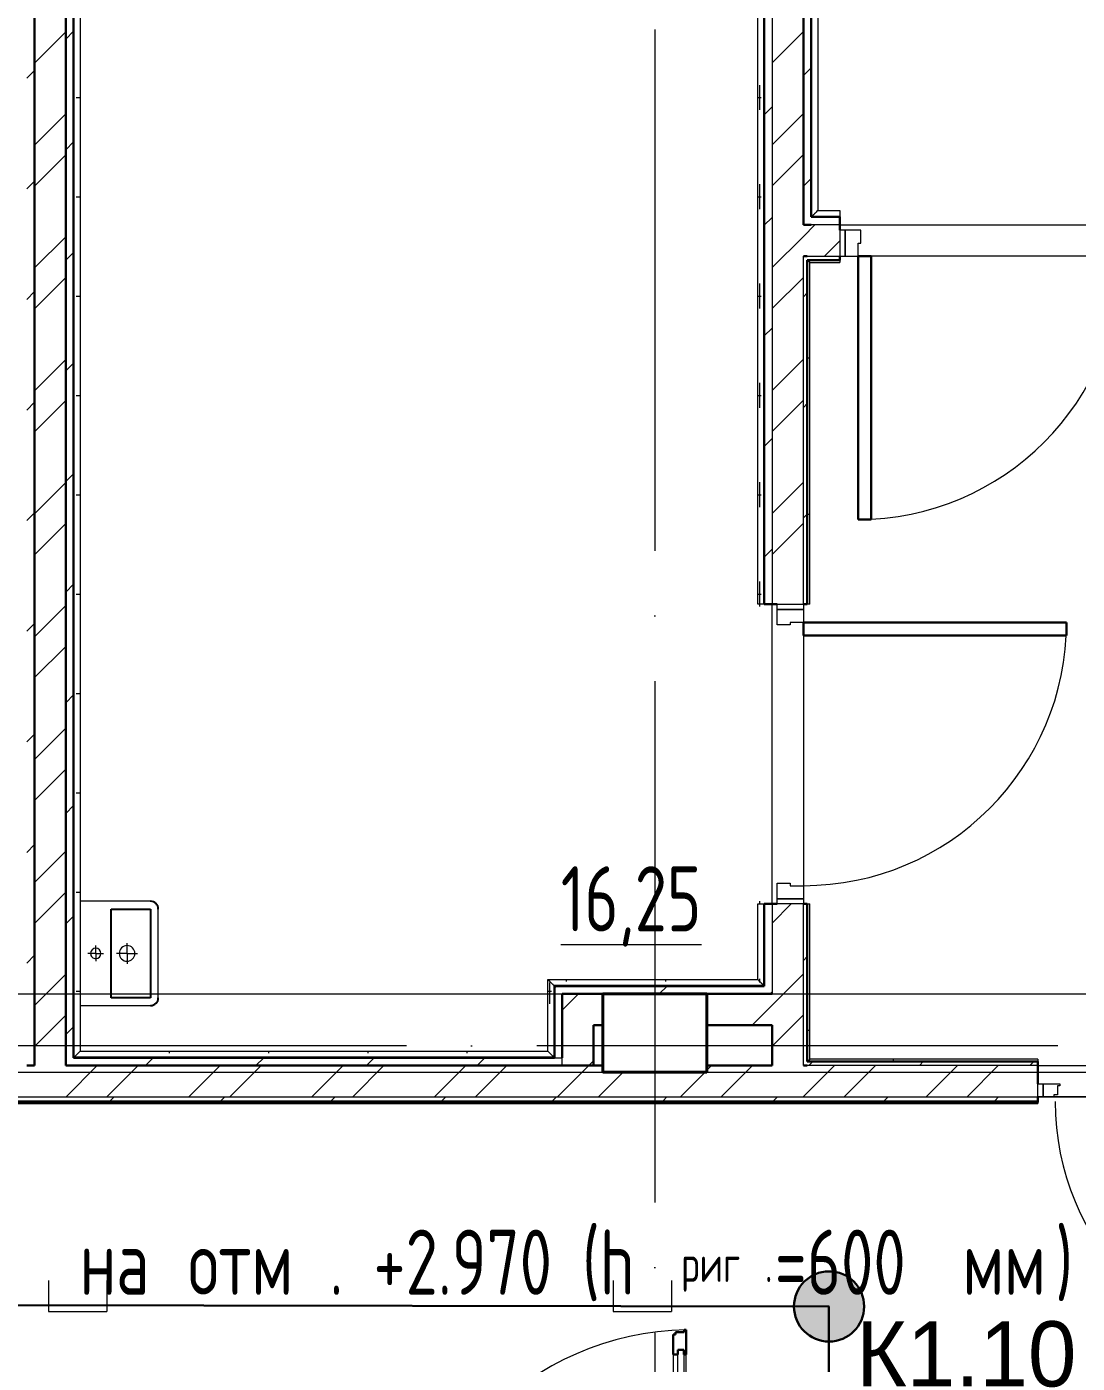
# Model space of a CAD drawing. Header units: millimetres. Extents: x -421858 to 614926, y -468665 to 141641.
# Drawn here: x -12048 to -8017, y -12759 to -7632 of the extents above; entities that cross this region are included whole.
import ezdxf

# ---------------------------------------------------------------- set-up
doc = ezdxf.new("R2010")
doc.units = ezdxf.units.MM
doc.linetypes.add('ADSK_Линия сетки', pattern=[25, 20, -2.5, 0, -2.5])
doc.linetypes.add('ADSK_Сверху', pattern=[450, 300, -150])
for name, color, linetype, lineweight in [('RC-Линии_связи-Адресные', 5, 'Continuous', 30), ('Аннотация', 7, 'Continuous', 18), ('Двери', 252, 'Continuous', 9), ('Линии', 252, 'Continuous', 9), ('лс', 5, 'Continuous', 30), ('Марки помещений', 252, 'Continuous', 20), ('Несущие колонны', 252, 'Continuous', 18), ('Ограждение', 252, 'Continuous', 9), ('Оси', 252, 'Continuous', 9), ('Стены наружные', 7, 'Continuous', 18), ('Стены штриховка', 252, 'Continuous', 9), ('СУ Часофикация', 205, 'Continuous', 30)]:
    doc.layers.add(name, color=color, linetype=linetype, lineweight=lineweight)
doc.layers.add('RC-Таблицы', color=7, linetype='Continuous')
doc.layers.add('Узлы', color=7, linetype='Continuous')
doc.layers.add('Двери открывание', color=7, linetype='Continuous', lineweight=9, true_color=0xc0c0c0)
doc.styles.add('GOST Common_3', font='', dxfattribs={"height": 3.5})
doc.styles.add('GOST Common_5', font='', dxfattribs={"width": 0.9, "height": 2.5})
doc.styles.add('Mipgost_5', font='', dxfattribs={"height": 250})
doc.styles.get('GOST Common_3').set_extended_font_data('GOST 2.304 type A')
doc.styles.get('GOST Common_5').set_extended_font_data('GOST 2.304 type A')
doc.styles.get('Mipgost_5').set_extended_font_data('Mipgost')
pattern_1 = [(0, (-32121.8, 98), (0, 600), []), (90, (-32121.8, 98), (-600, 4e-14), [])]
pattern_2 = [(0, (-32121.82, 98), (190.5, 190.5), [95.25, -285.75]), (90, (-32074.2, 50.37), (-190.5, 190.5), [95.25, -285.75])]
pattern_3 = [(0, (-32121.8, -82), (0, 600), []), (90, (-32121.8, -82), (-600, 4e-14), [])]

# ---------------------------------------------------------------- blocks, each defined once
blk = doc.blocks.new('FP_63-План 1 этажа смеж')
at = {"layer": 'Ограждение'}
for p, q in [((22886.5, -11096.6), (22886.5, -11094.7)), ((22886.5, -11395.7), (22886.5, -11382.4))]:
    blk.add_line(p, q, dxfattribs=at)
blk = doc.blocks.new('FP_64-План 1 этажа смеж')
at = {"layer": 'Ограждение'}
for p, q in [((22145.6, -11392.2), (22145.6, -11384.7)), ((22526.6, -11392.2), (22526.6, -11384.7))]:
    blk.add_line(p, q, dxfattribs=at)
blk = doc.blocks.new('FP_65-План 1 этажа смеж')
at = {"layer": 'Ограждение'}
for p, q in [((22074.1, -11430), (22081.8, -11430)), ((22081.5, -11477.6), (22081.5, -11395.8)), ((22081.8, -11430), (22087.5, -11430))]:
    blk.add_line(p, q, dxfattribs=at)
blk = doc.blocks.new('FP_66-План 1 этажа смеж')
at = {"layer": 'Ограждение'}
for p, q in [((20621.6, -11667.2), (20621.6, -11659.7)), ((21002.6, -11667.2), (21002.6, -11659.7)), ((21383.6, -11667.2), (21383.6, -11659.7)), ((21764.6, -11667.2), (21764.6, -11659.7))]:
    blk.add_line(p, q, dxfattribs=at)
blk = doc.blocks.new('FP_67-План 1 этажа смеж')
at = {"layer": 'Ограждение'}
for p, q in [((20263.5, -8001), (20265.6, -8001)), ((20265.6, -8001), (20271.3, -8001)), ((20271.3, -8001), (20279, -8001)), ((20263.5, -8382), (20265.6, -8382)), ((20265.6, -8382), (20271.3, -8382)), ((20271.3, -8382), (20279, -8382)), ((20263.5, -8763), (20265.6, -8763)), ((20265.6, -8763), (20271.3, -8763)), ((20271.3, -8763), (20279, -8763)), ((20263.5, -9144), (20265.6, -9144)), ((20265.6, -9144), (20271.3, -9144)), ((20271.3, -9144), (20279, -9144)), ((20263.5, -9525), (20265.6, -9525)), ((20265.6, -9525), (20271.3, -9525)), ((20271.3, -9525), (20279, -9525)), ((20263.5, -9906), (20265.6, -9906)), ((20265.6, -9906), (20271.3, -9906)), ((20271.3, -9906), (20279, -9906)), ((20263.5, -10287), (20265.6, -10287)), ((20265.6, -10287), (20271.3, -10287)), ((20271.3, -10287), (20279, -10287)), ((20263.5, -10668), (20265.6, -10668)), ((20265.6, -10668), (20271.3, -10668)), ((20271.3, -10668), (20279, -10668)), ((20263.5, -11049), (20265.6, -11049)), ((20265.6, -11049), (20271.3, -11049)), ((20271.3, -11049), (20279, -11049)), ((20263.5, -11430), (20265.6, -11430)), ((20265.6, -11430), (20271.3, -11430)), ((20271.3, -11430), (20279, -11430))]:
    blk.add_line(p, q, dxfattribs=at)
blk = doc.blocks.new('FP_69-План 1 этажа смеж')
at = {"layer": 'Ограждение'}
for p, q in [((22886.5, -11096.6), (22886.5, -11084.7)), ((22886.5, -11395.7), (22886.5, -11382.4))]:
    blk.add_line(p, q, dxfattribs=at)
blk = doc.blocks.new('FP_70-План 1 этажа смеж')
at = {"layer": 'Ограждение'}
for p, q in [((22145.6, -11392.2), (22145.6, -11384.7)), ((22526.6, -11392.2), (22526.6, -11384.7))]:
    blk.add_line(p, q, dxfattribs=at)
blk = doc.blocks.new('FP_71-План 1 этажа смеж')
at = {"layer": 'Ограждение'}
for p, q in [((22074.1, -11430), (22081.8, -11430)), ((22081.5, -11477.6), (22081.5, -11395.8)), ((22081.8, -11430), (22087.5, -11430))]:
    blk.add_line(p, q, dxfattribs=at)
blk = doc.blocks.new('FP_72-План 1 этажа смеж')
at = {"layer": 'Ограждение'}
for p, q in [((20621.6, -11667.2), (20621.6, -11659.7)), ((21002.6, -11667.2), (21002.6, -11659.7)), ((21383.6, -11667.2), (21383.6, -11659.7)), ((21764.6, -11667.2), (21764.6, -11659.7))]:
    blk.add_line(p, q, dxfattribs=at)
blk = doc.blocks.new('FP_73-План 1 этажа смеж')
at = {"layer": 'Ограждение'}
for p, q in [((20263.5, -8001), (20265.6, -8001)), ((20265.6, -8001), (20271.3, -8001)), ((20271.3, -8001), (20279, -8001)), ((20263.5, -8382), (20265.6, -8382)), ((20265.6, -8382), (20271.3, -8382)), ((20271.3, -8382), (20279, -8382)), ((20263.5, -8763), (20265.6, -8763)), ((20265.6, -8763), (20271.3, -8763)), ((20271.3, -8763), (20279, -8763)), ((20263.5, -9144), (20265.6, -9144)), ((20265.6, -9144), (20271.3, -9144)), ((20271.3, -9144), (20279, -9144)), ((20263.5, -9525), (20265.6, -9525)), ((20265.6, -9525), (20271.3, -9525)), ((20271.3, -9525), (20279, -9525)), ((20263.5, -9906), (20265.6, -9906)), ((20265.6, -9906), (20271.3, -9906)), ((20271.3, -9906), (20279, -9906)), ((20263.5, -10287), (20265.6, -10287)), ((20265.6, -10287), (20271.3, -10287)), ((20271.3, -10287), (20279, -10287)), ((20263.5, -10668), (20265.6, -10668)), ((20265.6, -10668), (20271.3, -10668)), ((20271.3, -10668), (20279, -10668)), ((20263.5, -11049), (20265.6, -11049)), ((20265.6, -11049), (20271.3, -11049)), ((20271.3, -11049), (20279, -11049)), ((20263.5, -11430), (20265.6, -11430)), ((20265.6, -11430), (20271.3, -11430)), ((20271.3, -11430), (20279, -11430))]:
    blk.add_line(p, q, dxfattribs=at)
blk = doc.blocks.new('FP_75-План 1 этажа смеж')
at = {"layer": 'Ограждение'}
for p, q in [((22886.5, -5762.6), (22886.5, -5667.4)), ((22879, -5715), (22886.8, -5715)), ((22886.8, -5715), (22892.4, -5715)), ((22886.5, -6143.6), (22886.5, -6048.4)), ((22879, -6096), (22886.8, -6096)), ((22886.8, -6096), (22892.4, -6096)), ((22886.5, -6524.6), (22886.5, -6429.4)), ((22879, -6477), (22886.8, -6477)), ((22886.8, -6477), (22892.4, -6477)), ((22886.5, -6905.6), (22886.5, -6810.4)), ((22879, -6858), (22886.8, -6858)), ((22886.8, -6858), (22892.4, -6858)), ((22886.5, -7286.6), (22886.5, -7191.4)), ((22879, -7239), (22886.8, -7239)), ((22886.8, -7239), (22892.4, -7239)), ((22886.5, -7667.6), (22886.5, -7572.4)), ((22879, -7620), (22886.8, -7620)), ((22886.8, -7620), (22892.4, -7620)), ((22886.5, -8048.6), (22886.5, -7953.4)), ((22879, -8001), (22886.8, -8001)), ((22886.8, -8001), (22892.4, -8001)), ((22886.5, -8429.6), (22886.5, -8334.4)), ((22879, -8382), (22886.8, -8382)), ((22886.8, -8382), (22892.4, -8382)), ((22886.5, -8810.6), (22886.5, -8715.4)), ((22879, -8763), (22886.8, -8763)), ((22886.8, -8763), (22892.4, -8763)), ((22886.5, -9191.6), (22886.5, -9096.4)), ((22879, -9144), (22886.8, -9144)), ((22886.8, -9144), (22892.4, -9144)), ((22886.5, -9572.6), (22886.5, -9477.4)), ((22879, -9525), (22886.8, -9525)), ((22886.8, -9525), (22892.4, -9525)), ((22886.5, -9953.6), (22886.5, -9858.4)), ((22879, -9906), (22886.8, -9906)), ((22886.8, -9906), (22892.4, -9906))]:
    blk.add_line(p, q, dxfattribs=at)
blk = doc.blocks.new('1 этаж')
at = {"layer": 'Ограждение', "true_color": 0x636466}
h = blk.add_hatch(dxfattribs=at)
h.set_pattern_fill('FP_34', color=251, style=0, pattern_type=2)
h.set_pattern_definition(pattern_2)
h.paths.add_polyline_path([(-11867.8, -11586.7), (-11865.8, -11584.7), (-11865.8, -5373.7), (-11867.8, -5371.7), (-11867.8, -11427)])
h = blk.add_hatch(dxfattribs=at)
h.set_pattern_fill('FP_34', color=251, style=0, pattern_type=2)
h.set_pattern_definition(pattern_2)
h.paths.add_polyline_path([(-9217.8, -9846.7), (-9217.8, -5371.7), (-9219.8, -5373.7), (-9219.8, -9846.7)])
h = blk.add_hatch(dxfattribs=at)
h.set_pattern_fill('FP_34', color=251, style=0, pattern_type=2)
h.set_pattern_definition(pattern_2)
h.paths.add_polyline_path([(-9037.8, -8361.7), (-9035.8, -8359.7), (-9035.8, -5373.7), (-9037.8, -5371.7), (-9037.8, -8307.3)])
h = blk.add_hatch(dxfattribs=at)
h.set_pattern_fill('FP_25', color=251, style=0, pattern_type=2)
h.set_pattern_definition(pattern_1)
h.paths.add_polyline_path([(-9042.8, -9846.7), (-9042.8, -8536.7), (-9052.8, -8526.7), (-9052.8, -9846.7)])
h = blk.add_hatch(dxfattribs=at)
h.set_pattern_fill('FP_42', color=251, style=0, pattern_type=2)
h.set_pattern_definition(pattern_3)
h.paths.add_polyline_path([(-9052.8, -11601.7), (-9042.8, -11591.7), (-9042.8, -10996.7), (-9052.8, -10996.7), (-9052.8, -11427)])
h = blk.add_hatch(dxfattribs=at)
h.set_pattern_fill('FP_34', color=251, style=0, pattern_type=2)
h.set_pattern_definition(pattern_2)
h.paths.add_polyline_path([(-9365.4, -11311.7), (-9217.8, -11311.7), (-9219.8, -11309.7), (-10024.7, -11309.7), (-10022.7, -11311.7), (-9724.2, -11311.7)])
h = blk.add_hatch(dxfattribs=at)
h.set_pattern_fill('FP_34', color=251, style=0, pattern_type=2)
h.set_pattern_definition(pattern_2)
h.paths.add_polyline_path([(-10022.7, -11586.7), (-10022.7, -11311.7), (-10024.7, -11309.7), (-10024.7, -11584.7)])
h = blk.add_hatch(dxfattribs=at)
h.set_pattern_fill('FP_42', color=251, style=0, pattern_type=2)
h.set_pattern_definition(pattern_3)
h.paths.add_polyline_path([(-8167.8, -11601.7), (-8167.8, -11591.7), (-9042.8, -11591.7), (-9052.8, -11601.7), (-8647.8, -11601.7)])
h = blk.add_hatch(dxfattribs=at)
h.set_pattern_fill('FP_25', color=251, style=0, pattern_type=2)
h.set_pattern_definition(pattern_1)
h.paths.add_polyline_path([(-8167.8, -11761.7), (-8167.8, -11756.7), (-12147.8, -11756.7), (-12147.8, -11761.7), (-8647.8, -11761.7)])
at = {"layer": 'Двери', "color": 251, "true_color": 0x636466}
for p, q in [((-8907.8, -8411.7), (-8927.8, -8411.7)), ((-8927.8, -8411.7), (-8927.8, -8511.7)), ((-8907.8, -8411.7), (-8907.8, -8511.7)), ((-8847.8, -8411.7), (-8907.8, -8411.7)), ((-8907.8, -8511.7), (-8907.8, -8411.7)), ((-8847.8, -8461.7), (-8847.8, -8411.7)), ((-8857.8, -8511.7), (-8857.8, -8461.7)), ((-8857.8, -8461.7), (-8847.8, -8461.7)), ((-8927.8, -8511.7), (-8907.8, -8511.7)), ((-8907.8, -8511.7), (-8857.8, -8511.7)), ((-9167.8, -9846.7), (-9067.8, -9846.7)), ((-9167.8, -9866.7), (-9167.8, -9846.7)), ((-9167.8, -9926.7), (-9167.8, -9866.7)), ((-9167.8, -9866.7), (-9067.8, -9866.7)), ((-9067.8, -9866.7), (-9167.8, -9866.7)), ((-9067.8, -9846.7), (-9067.8, -9866.7)), ((-9067.8, -9866.7), (-9067.8, -9916.7)), ((-9117.8, -9926.7), (-9167.8, -9926.7)), ((-9117.8, -9916.7), (-9117.8, -9926.7)), ((-9067.8, -9916.7), (-9117.8, -9916.7)), ((-9167.8, -10916.7), (-9117.8, -10916.7)), ((-9167.8, -10976.7), (-9167.8, -10916.7)), ((-9117.8, -10916.7), (-9117.8, -10926.7)), ((-9117.8, -10926.7), (-9067.8, -10926.7)), ((-9067.8, -10926.7), (-9067.8, -10976.7)), ((-9067.8, -10976.7), (-9167.8, -10976.7)), ((-9167.8, -10996.7), (-9167.8, -10976.7)), ((-9167.8, -10976.7), (-9067.8, -10976.7)), ((-9067.8, -10996.7), (-9167.8, -10996.7)), ((-9067.8, -10976.7), (-9067.8, -10996.7)), ((-8167.8, -11686.7), (-8147.8, -11686.7)), ((-8167.8, -11736.7), (-8167.8, -11686.7)), ((-8147.8, -11686.7), (-8147.8, -11736.7)), ((-8147.8, -11686.7), (-8083.8, -11686.7)), ((-8147.8, -11736.7), (-8147.8, -11686.7)), ((-8083.8, -11686.7), (-8083.8, -11694.7)), ((-8147.8, -11736.7), (-8167.8, -11736.7)), ((-8106.8, -11736.7), (-8147.8, -11736.7)), ((-8106.8, -11728.7), (-8106.8, -11736.7)), ((-8092.8, -11728.7), (-8106.8, -11728.7)), ((-8092.8, -11694.7), (-8092.8, -11728.7)), ((-8083.8, -11694.7), (-8092.8, -11694.7)), ((-9549.8, -13652.7), (-9549.8, -12706.7)), ((-9549.8, -12706.7), (-9525.8, -12706.7)), ((-9525.8, -12706.7), (-9525.8, -13652.7)), ((-9566.8, -12724.7), (-9566.8, -13634.7)), ((-9516.8, -13634.7), (-9516.8, -12724.7))]:
    blk.add_line(p, q, dxfattribs=at)
at = {"layer": 'Двери', "color": 251, "lineweight": 30, "true_color": 0x636466}
for p, q in [((-8807.8, -8511.7), (-8857.8, -8511.7)), ((-8857.8, -8511.7), (-8857.8, -9521.7)), ((-8807.8, -9521.7), (-8807.8, -8511.7)), ((-8857.8, -9521.7), (-8807.8, -9521.7)), ((-9067.8, -9916.7), (-8057.8, -9916.7)), ((-9067.8, -9966.7), (-9067.8, -9916.7)), ((-8057.8, -9916.7), (-8057.8, -9966.7)), ((-8057.8, -9966.7), (-9067.8, -9966.7)), ((-9558.8, -12648.7), (-9566.8, -12648.7)), ((-9566.8, -12648.7), (-9566.8, -12724.7)), ((-9524.8, -12639.7), (-9558.8, -12639.7)), ((-9558.8, -12639.7), (-9558.8, -12648.7)), ((-9516.8, -12630.7), (-9524.8, -12630.7)), ((-9524.8, -12630.7), (-9524.8, -12639.7)), ((-9516.8, -12724.7), (-9516.8, -12630.7)), ((-9549.8, -12724.7), (-9549.8, -12706.7)), ((-9549.8, -12706.7), (-9525.8, -12706.7)), ((-9525.8, -12706.7), (-9525.8, -12724.7)), ((-9566.8, -12724.7), (-9549.8, -12724.7)), ((-9525.8, -12724.7), (-9516.8, -12724.7))]:
    blk.add_line(p, q, dxfattribs=at)
at = {"layer": 'Двери', "color": 251, "true_color": 0x636466}
for centre in [(-8857.8, -8511.7), (-9067.8, -9916.7)]:
    blk.add_arc(centre, 1010, 270, 0, dxfattribs=at)
at = {"layer": 'Двери открывание', "color": 251, "true_color": 0x636466}
for centre, radius, start, end in [((-7103.8, -11754.7), 998, 180, 268.9666), ((-9498.8, -13728.7), 1098, 90.9393, 180)]:
    blk.add_arc(centre, radius, start, end, dxfattribs=at)
at = {"layer": 'Линии', "color": 251, "linetype": 'ADSK_Сверху', "ltscale": 100, "true_color": 0x636466}
for p, q in [((-15072.8, -11341.7), (-4252.8, -11341.7)), ((-15072.8, -11641.7), (-4252.8, -11641.7))]:
    blk.add_line(p, q, dxfattribs=at)
at = {"layer": 'Линии', "color": 251, "lineweight": 18, "ltscale": 100, "true_color": 0x636466}
blk.add_line((-9067.8, -11736.7), (-3347.8, -11736.7), dxfattribs=at)
at = {"layer": 'Несущие колонны', "color": 251, "lineweight": 40, "true_color": 0x636466}
for p, q in [((-9837.8, -11341.7), (-9437.8, -11341.7)), ((-9837.8, -11641.7), (-9837.8, -11341.7)), ((-9437.8, -11341.7), (-9837.8, -11341.7)), ((-9837.8, -11341.7), (-9837.8, -11616.7)), ((-9437.8, -11341.7), (-9437.8, -11641.7)), ((-9437.8, -11616.7), (-9437.8, -11341.7)), ((-9437.8, -11641.7), (-9837.8, -11641.7))]:
    blk.add_line(p, q, dxfattribs=at)
at = {"layer": 'Несущие колонны', "color": 251, "true_color": 0x636466}
for p, q in [((-9837.8, -11616.7), (-9837.8, -11641.7)), ((-9437.8, -11641.7), (-9437.8, -11616.7)), ((-9837.8, -11641.7), (-9437.8, -11641.7))]:
    blk.add_line(p, q, dxfattribs=at)
at = {"layer": 'Ограждение', "color": 251, "true_color": 0x636466}
for p, q in [((-11865.8, -11584.7), (-11865.8, -5373.7)), ((-9219.8, -5373.7), (-9219.8, -9846.7)), ((-9035.8, -8359.7), (-9035.8, -5373.7)), ((-11842.8, -5396.7), (-11842.8, -10986.7)), ((-9242.8, -9846.7), (-9242.8, -5396.7)), ((-9012.8, -5396.7), (-9012.8, -8336.7)), ((-9012.8, -8336.7), (-8927.8, -8336.7)), ((-8927.8, -8336.7), (-8927.8, -8359.7)), ((-8927.8, -8359.7), (-9035.8, -8359.7)), ((-8927.8, -8359.7), (-8927.8, -8361.7)), ((-9042.8, -8536.7), (-9052.8, -8526.7)), ((-9042.8, -9846.7), (-9042.8, -8536.7)), ((-9042.8, -8536.7), (-8927.8, -8536.7)), ((-8927.8, -8526.7), (-8927.8, -8536.7)), ((-9219.8, -9846.7), (-9242.8, -9846.7)), ((-9217.8, -9846.7), (-9219.8, -9846.7)), ((-9042.8, -9846.7), (-9052.8, -9846.7)), ((-9242.8, -10996.7), (-9219.8, -10996.7)), ((-9242.8, -11286.7), (-9242.8, -10996.7)), ((-9219.8, -10996.7), (-9217.8, -10996.7)), ((-9219.8, -10996.7), (-9219.8, -11309.7)), ((-9052.8, -10996.7), (-9042.8, -10996.7)), ((-9042.8, -11591.7), (-9042.8, -10996.7)), ((-10047.7, -11286.7), (-9242.8, -11286.7)), ((-10047.7, -11561.7), (-10047.7, -11286.7)), ((-9219.8, -11309.7), (-10024.7, -11309.7)), ((-10024.7, -11309.7), (-10024.7, -11584.7)), ((-11842.8, -11386.7), (-11842.8, -11561.7)), ((-10024.7, -11584.7), (-11865.8, -11584.7)), ((-11842.8, -11561.7), (-10047.7, -11561.7)), ((-9052.8, -11601.7), (-9042.8, -11591.7)), ((-8167.8, -11591.7), (-9042.8, -11591.7)), ((-8167.8, -11591.7), (-8167.8, -11601.7)), ((-12147.8, -11761.7), (-8167.8, -11761.7)), ((-8167.8, -11756.7), (-8167.8, -11761.7))]:
    blk.add_line(p, q, dxfattribs=at)
for points in [[(-9012.8, -8336.7), (-9014.9, -8338.7), (-9017.8, -8341.7), (-9021.6, -8345.6), (-9023.9, -8347.8), (-9025.6, -8349.5), (-9027.2, -8351.2), (-9028.7, -8352.7), (-9030.1, -8354), (-9031.4, -8355.3), (-9032.8, -8356.7), (-9034.1, -8358), (-9035.4, -8359.3), (-9035.8, -8359.7), (-9035.8, -8359.7)], [(-10047.7, -11286.7), (-10045.7, -11288.7), (-10042.7, -11291.7), (-10038.9, -11295.6), (-10036.6, -11297.8), (-10035, -11299.5), (-10033.3, -11301.2), (-10031.8, -11302.7), (-10030.4, -11304), (-10029.2, -11305.3), (-10027.8, -11306.7), (-10026.4, -11308), (-10025.1, -11309.3), (-10024.7, -11309.7), (-10024.7, -11309.7)], [(-9242.8, -11286.7), (-9240.8, -11288.8), (-9237.8, -11291.7), (-9234, -11295.6), (-9231.7, -11297.8), (-9230, -11299.5), (-9228.4, -11301.2), (-9226.9, -11302.7), (-9225.5, -11304), (-9224.2, -11305.3), (-9222.8, -11306.7), (-9221.5, -11308), (-9220.2, -11309.3), (-9219.8, -11309.7), (-9219.8, -11309.7)], [(-11842.8, -11561.7), (-11844.9, -11563.7), (-11847.8, -11566.7), (-11851.6, -11570.6), (-11853.9, -11572.8), (-11855.6, -11574.5), (-11857.2, -11576.2), (-11858.7, -11577.7), (-11860.1, -11579), (-11861.4, -11580.3), (-11862.8, -11581.7), (-11864.1, -11583), (-11865.4, -11584.3), (-11865.8, -11584.7), (-11865.8, -11584.7)], [(-10047.7, -11561.7), (-10045.7, -11563.8), (-10042.7, -11566.7), (-10038.9, -11570.6), (-10036.7, -11572.8), (-10034.9, -11574.5), (-10033.3, -11576.2), (-10031.8, -11577.7), (-10030.4, -11579), (-10029.2, -11580.3), (-10027.8, -11581.7), (-10026.4, -11583), (-10025.1, -11584.3), (-10024.7, -11584.7), (-10024.7, -11584.7)]]:
    blk.add_open_spline(points, degree=3, knots=[0, 0, 0, 0, 0.166667, 0.25, 0.333333, 0.375, 0.416667, 0.5, 0.541667, 0.583333, 0.666667, 0.75, 0.833333, 1, 1, 1, 1], dxfattribs=at)
at = {"layer": 'Оси', "color": 251, "linetype": 'ADSK_Линия сетки', "ltscale": 100, "true_color": 0x636466}
for p, q in [((-9637.8, -2641.7), (-9637.8, -33767.9)), ((4409.5, -11541.7), (-72530.1, -11541.7))]:
    blk.add_line(p, q, dxfattribs=at)
at = {"layer": 'Стены наружные', "color": 251, "lineweight": 30, "true_color": 0x636466}
for p, q in [((-12017.8, -5341.7), (-12017.8, -11616.7)), ((-11897.8, -11616.7), (-11897.8, -5341.7)), ((-11867.8, -11586.7), (-11867.8, -5371.7)), ((-9217.8, -5371.7), (-9217.8, -9846.7)), ((-9067.8, -8391.7), (-9067.8, -5341.7)), ((-9037.8, -8361.7), (-9037.8, -5341.7)), ((-9037.8, -8391.7), (-9067.8, -8391.7)), ((-8927.8, -8361.7), (-9037.8, -8361.7)), ((-8927.8, -8411.7), (-8927.8, -8361.7)), ((-9067.8, -8511.7), (-9052.8, -8511.7)), ((-9052.8, -9846.7), (-9052.8, -8526.7)), ((-9052.8, -8526.7), (-8927.8, -8526.7)), ((-8927.8, -8526.7), (-8927.8, -8511.7)), ((-9217.8, -9846.7), (-9167.8, -9846.7)), ((-9067.8, -9846.7), (-9052.8, -9846.7)), ((-9217.8, -10996.7), (-9217.8, -11311.7)), ((-9167.8, -10996.7), (-9217.8, -10996.7)), ((-9052.8, -10996.7), (-9067.8, -10996.7)), ((-9052.8, -11601.7), (-9052.8, -10996.7)), ((-9217.8, -11311.7), (-10022.7, -11311.7)), ((-10022.7, -11311.7), (-10022.7, -11586.7)), ((-9187.8, -11341.7), (-9992.7, -11341.7)), ((-9992.7, -11341.7), (-9992.7, -11586.7)), ((-9837.8, -11461.7), (-9837.8, -11341.7)), ((-9437.8, -11341.7), (-9437.8, -11461.7)), ((-9872.7, -11461.7), (-9837.8, -11461.7)), ((-9872.7, -11616.7), (-9872.7, -11461.7)), ((-9437.8, -11461.7), (-9187.8, -11461.7)), ((-9187.8, -11461.7), (-9187.8, -11616.7)), ((-12017.8, -11616.7), (-12047.8, -11616.7)), ((-11897.8, -11616.7), (-9837.8, -11616.7)), ((-10022.7, -11586.7), (-11867.8, -11586.7)), ((-9187.8, -11616.7), (-9437.8, -11616.7)), ((-9052.8, -11616.7), (-9067.8, -11616.7)), ((-8167.8, -11601.7), (-9052.8, -11601.7)), ((-8167.8, -11686.7), (-8167.8, -11601.7)), ((-8167.8, -11756.7), (-8167.8, -11736.7)), ((-12147.8, -11756.7), (-8167.8, -11756.7))]:
    blk.add_line(p, q, dxfattribs=at)
at = {"layer": 'Стены наружные', "color": 251, "linetype": 'Continuous', "lineweight": 9, "true_color": 0x636466}
for p, q in [((-12017.8, -7771.5), (-11897.8, -7651.5)), ((-11897.8, -7679.4), (-11867.8, -7649.4)), ((-9187.8, -7770.3), (-9067.8, -7650.3)), ((-9067.8, -7819.3), (-9037.8, -7789.3)), ((-12047.8, -7829.4), (-12017.8, -7799.4)), ((-9217.8, -7969.3), (-9187.8, -7939.3)), ((-12017.8, -8085.8), (-11897.8, -7965.8)), ((-9187.8, -8084.6), (-9067.8, -7964.6)), ((-11897.8, -8103.7), (-11867.8, -8073.7)), ((-12017.8, -8242.9), (-11897.8, -8122.9)), ((-9187.8, -8241.7), (-9067.8, -8121.7)), ((-12047.8, -8253.7), (-12017.8, -8223.7)), ((-9067.8, -8243.5), (-9037.8, -8213.5)), ((-9217.8, -8393.5), (-9187.8, -8363.5)), ((-9067.8, -8436), (-9023.5, -8391.7)), ((-12017.8, -8557.2), (-11897.8, -8437.2)), ((-9187.8, -8556), (-9067.8, -8436)), ((-8986.4, -8511.7), (-8927.8, -8453.2)), ((-11897.8, -8527.9), (-11867.8, -8497.9)), ((-12017.8, -8714.4), (-11897.8, -8594.4)), ((-9187.8, -8713.2), (-9067.8, -8593.2)), ((-12047.8, -8677.9), (-12017.8, -8647.9)), ((-9067.8, -8667.8), (-9052.8, -8652.8)), ((-9217.8, -8817.8), (-9187.8, -8787.8)), ((-12017.8, -9028.7), (-11897.8, -8908.7)), ((-9187.8, -9027.5), (-9067.8, -8907.5)), ((-11897.8, -8952.2), (-11867.8, -8922.2)), ((-12047.8, -9102.2), (-12017.8, -9072.2)), ((-12017.8, -9185.9), (-11897.8, -9065.9)), ((-9187.8, -9184.6), (-9067.8, -9064.6)), ((-9067.8, -9092), (-9052.8, -9077)), ((-9217.8, -9242), (-9187.8, -9212)), ((-12017.8, -9500.2), (-11897.8, -9380.2)), ((-11897.8, -9376.5), (-11867.8, -9346.5)), ((-9187.8, -9499), (-9067.8, -9379)), ((-12047.8, -9526.5), (-12017.8, -9496.5)), ((-9067.8, -9516.3), (-9052.8, -9501.3)), ((-12017.8, -9657.3), (-11897.8, -9537.3)), ((-9187.8, -9656.1), (-9067.8, -9536.1)), ((-9217.8, -9666.3), (-9187.8, -9636.3)), ((-11897.8, -9800.7), (-11867.8, -9770.7)), ((-12017.8, -9971.6), (-11897.8, -9851.6)), ((-12047.8, -9950.7), (-12017.8, -9920.7)), ((-12017.8, -10128.8), (-11897.8, -10008.8)), ((-11897.8, -10225), (-11867.8, -10195)), ((-12047.8, -10375), (-12017.8, -10345)), ((-12017.8, -10443.1), (-11897.8, -10323.1)), ((-12017.8, -10600.3), (-11897.8, -10480.3)), ((-11897.8, -10649.3), (-11867.8, -10619.3)), ((-12047.8, -10799.3), (-12017.8, -10769.3)), ((-12017.8, -10914.6), (-11897.8, -10794.6)), ((-12017.8, -11071.7), (-11897.8, -10951.7)), ((-9187.8, -11070.5), (-9114, -10996.7)), ((-11897.8, -11073.5), (-11867.8, -11043.5)), ((-12047.8, -11223.5), (-12017.8, -11193.5)), ((-9067.8, -11213.4), (-9052.8, -11198.4)), ((-12017.8, -11386), (-11897.8, -11266)), ((-9187.8, -11384.8), (-9067.8, -11264.8)), ((-10022.7, -11319.8), (-10014.7, -11311.7)), ((-9620.4, -11341.7), (-9590.4, -11311.7)), ((-9992.7, -11404), (-9930.5, -11341.7)), ((-9196.2, -11341.7), (-9187.8, -11333.4)), ((-12017.8, -11543.2), (-11897.8, -11423.2)), ((-9264.7, -11461.7), (-9187.8, -11384.8)), ((-9187.8, -11542), (-9067.8, -11422)), ((-11897.8, -11497.8), (-11867.8, -11467.8)), ((-11897, -11736.7), (-11777, -11616.7)), ((-11739.9, -11736.7), (-11619.9, -11616.7)), ((-11592.5, -11616.7), (-11562.5, -11586.7)), ((-11425.6, -11736.7), (-11305.6, -11616.7)), ((-11268.4, -11736.7), (-11148.4, -11616.7)), ((-11168.2, -11616.7), (-11138.2, -11586.7)), ((-10954.1, -11736.7), (-10834.1, -11616.7)), ((-10797, -11736.7), (-10677, -11616.7)), ((-10744, -11616.7), (-10714, -11586.7)), ((-10482.7, -11736.7), (-10362.7, -11616.7)), ((-10325.5, -11736.7), (-10205.5, -11616.7)), ((-10319.7, -11616.7), (-10289.7, -11586.7)), ((-10011.2, -11736.7), (-9891.2, -11616.7)), ((-9891.2, -11616.7), (-9872.7, -11598.3)), ((-9437.8, -11634.8), (-9419.7, -11616.7)), ((-9382.6, -11736.7), (-9262.6, -11616.7)), ((-9068.3, -11736.7), (-8948.3, -11616.7)), ((-9046.9, -11616.7), (-9031.9, -11601.7)), ((-8911.1, -11736.7), (-8791.1, -11616.7)), ((-8622.6, -11616.7), (-8607.6, -11601.7)), ((-8596.8, -11736.7), (-8476.8, -11616.7)), ((-8439.6, -11736.7), (-8319.6, -11616.7)), ((-8198.4, -11616.7), (-8183.4, -11601.7)), ((-9854, -11736.7), (-9759, -11641.7)), ((-9539.7, -11736.7), (-9444.7, -11641.7)), ((-11727.5, -11751.7), (-11712.5, -11736.7)), ((-11303.2, -11751.7), (-11288.2, -11736.7)), ((-10879, -11751.7), (-10864, -11736.7)), ((-10454.7, -11751.7), (-10439.7, -11736.7)), ((-10030.4, -11751.7), (-10015.4, -11736.7)), ((-9606.2, -11751.7), (-9591.2, -11736.7)), ((-9181.9, -11751.7), (-9166.9, -11736.7)), ((-8757.6, -11751.7), (-8742.6, -11736.7)), ((-8333.4, -11751.7), (-8318.4, -11736.7)), ((-12015.3, -11756.7), (-12010.3, -11751.7)), ((-11944.6, -11756.7), (-11939.6, -11751.7)), ((-11873.9, -11756.7), (-11868.9, -11751.7)), ((-11803.2, -11756.7), (-11798.2, -11751.7)), ((-11732.5, -11756.7), (-11727.5, -11751.7)), ((-11661.8, -11756.7), (-11656.8, -11751.7)), ((-11591.1, -11756.7), (-11586.1, -11751.7)), ((-11520.4, -11756.7), (-11515.4, -11751.7)), ((-11449.6, -11756.7), (-11444.6, -11751.7)), ((-11378.9, -11756.7), (-11373.9, -11751.7)), ((-11308.2, -11756.7), (-11303.2, -11751.7)), ((-11237.5, -11756.7), (-11232.5, -11751.7)), ((-11166.8, -11756.7), (-11161.8, -11751.7)), ((-11096.1, -11756.7), (-11091.1, -11751.7)), ((-11025.4, -11756.7), (-11020.4, -11751.7)), ((-10954.7, -11756.7), (-10949.7, -11751.7)), ((-10884, -11756.7), (-10879, -11751.7)), ((-10813.2, -11756.7), (-10808.2, -11751.7)), ((-10742.5, -11756.7), (-10737.5, -11751.7)), ((-10671.8, -11756.7), (-10666.8, -11751.7)), ((-10601.1, -11756.7), (-10596.1, -11751.7)), ((-10530.4, -11756.7), (-10525.4, -11751.7)), ((-10459.7, -11756.7), (-10454.7, -11751.7)), ((-10389, -11756.7), (-10384, -11751.7)), ((-10318.3, -11756.7), (-10313.3, -11751.7)), ((-10247.6, -11756.7), (-10242.6, -11751.7)), ((-10176.9, -11756.7), (-10171.9, -11751.7)), ((-10106.1, -11756.7), (-10101.1, -11751.7)), ((-10035.4, -11756.7), (-10030.4, -11751.7)), ((-9964.7, -11756.7), (-9959.7, -11751.7)), ((-9894, -11756.7), (-9889, -11751.7)), ((-9823.3, -11756.7), (-9818.3, -11751.7)), ((-9752.6, -11756.7), (-9747.6, -11751.7)), ((-9681.9, -11756.7), (-9676.9, -11751.7)), ((-9611.2, -11756.7), (-9606.2, -11751.7)), ((-9540.5, -11756.7), (-9535.5, -11751.7)), ((-9469.7, -11756.7), (-9464.7, -11751.7)), ((-9399, -11756.7), (-9394, -11751.7)), ((-9328.3, -11756.7), (-9323.3, -11751.7)), ((-9257.6, -11756.7), (-9252.6, -11751.7)), ((-9186.9, -11756.7), (-9181.9, -11751.7)), ((-9116.2, -11756.7), (-9111.2, -11751.7)), ((-9045.5, -11756.7), (-9040.5, -11751.7)), ((-8974.8, -11756.7), (-8969.8, -11751.7)), ((-8904.1, -11756.7), (-8899.1, -11751.7)), ((-8833.3, -11756.7), (-8828.3, -11751.7)), ((-8762.6, -11756.7), (-8757.6, -11751.7)), ((-8691.9, -11756.7), (-8686.9, -11751.7)), ((-8621.2, -11756.7), (-8616.2, -11751.7)), ((-8550.5, -11756.7), (-8545.5, -11751.7)), ((-8479.8, -11756.7), (-8474.8, -11751.7)), ((-8409.1, -11756.7), (-8404.1, -11751.7)), ((-8338.4, -11756.7), (-8333.4, -11751.7)), ((-8267.7, -11756.7), (-8262.7, -11751.7)), ((-8197, -11756.7), (-8192, -11751.7))]:
    blk.add_line(p, q, dxfattribs=at)
at = {"layer": 'Стены наружные', "color": 251, "true_color": 0x636466}
for p, q in [((-8927.8, -8391.7), (-7777.8, -8391.7)), ((-7847.8, -8511.7), (-8807.8, -8511.7)), ((-9187.8, -10996.7), (-9187.8, -9846.7)), ((-9067.8, -9966.7), (-9067.8, -10926.7)), ((-9837.8, -11641.7), (-9837.8, -11616.7)), ((-9437.8, -11616.7), (-9437.8, -11641.7)), ((-8167.8, -11616.7), (-7037.8, -11616.7)), ((-9437.8, -11641.7), (-9837.8, -11641.7)), ((-7098.8, -11736.7), (-8106.8, -11736.7))]:
    blk.add_line(p, q, dxfattribs=at)
at = {"layer": 'Стены штриховка', "color": 251, "true_color": 0x636466}
for p, q in [((-9187.8, -5371.7), (-9187.8, -9846.7)), ((-8927.8, -8391.7), (-9037.8, -8391.7)), ((-9067.8, -9846.7), (-9067.8, -8511.7)), ((-9052.8, -8511.7), (-8927.8, -8511.7)), ((-9187.8, -10996.7), (-9187.8, -11341.7)), ((-9067.8, -11616.7), (-9067.8, -10996.7)), ((-10022.7, -11586.7), (-9992.7, -11586.7)), ((-9992.7, -11616.7), (-9992.7, -11586.7)), ((-8167.8, -11616.7), (-9052.8, -11616.7)), ((-12147.8, -11736.7), (-8167.8, -11736.7)), ((-12147.8, -11751.7), (-8167.8, -11751.7))]:
    blk.add_line(p, q, dxfattribs=at)
at = {"layer": 'Узлы', "color": 251, "lineweight": 9, "true_color": 0x636466}
for p, q in [((-11572.8, -10986.7), (-11842.8, -10986.7)), ((-11842.8, -10986.7), (-11842.8, -11186.7)), ((-11542.8, -11186.7), (-11542.8, -11016.7)), ((-11782.8, -11186.7), (-11782.8, -11156.7)), ((-11662.8, -11186.7), (-11662.8, -11146.7)), ((-11842.8, -11186.7), (-11842.8, -11386.7)), ((-11782.8, -11186.7), (-11812.8, -11186.7)), ((-11782.8, -11186.7), (-11752.8, -11186.7)), ((-11782.8, -11186.7), (-11782.8, -11216.7)), ((-11662.8, -11186.7), (-11702.8, -11186.7)), ((-11662.8, -11186.7), (-11622.8, -11186.7)), ((-11662.8, -11186.7), (-11662.8, -11226.7)), ((-11542.8, -11356.7), (-11542.8, -11186.7)), ((-11842.8, -11386.7), (-11572.8, -11386.7))]:
    blk.add_line(p, q, dxfattribs=at)
at = {"layer": 'Узлы', "color": 251, "true_color": 0x636466}
for p, q in [((-11723.7, -11016.7), (-11572.8, -11016.7)), ((-11723.7, -11356.7), (-11723.7, -11016.7)), ((-11572.8, -11016.7), (-11572.8, -11356.7)), ((-11572.8, -11356.7), (-11723.7, -11356.7))]:
    blk.add_line(p, q, dxfattribs=at)
for centre, start, end in [((-11572.8, -11016.7), 0, 90), ((-11572.8, -11356.7), 270, 0)]:
    blk.add_arc(centre, 30, start, end, dxfattribs=at)
at = {"layer": 'Узлы', "color": 251, "lineweight": 9, "true_color": 0x636466}
for centre, radius, start, end in [((-11782.8, -11186.7), 20, 90, 180), ((-11782.8, -11186.7), 20, 0, 90), ((-11662.8, -11186.7), 30, 90, 180), ((-11662.8, -11186.7), 30, 0, 90), ((-11782.8, -11186.7), 20, 180, 270.0116), ((-11782.8, -11186.7), 20, 270, 0), ((-11662.8, -11186.7), 30, 180, 270.0077), ((-11662.8, -11186.7), 30, 270, 0)]:
    blk.add_arc(centre, radius, start, end, dxfattribs=at)
at = {"layer": 'Ограждение', "color": 251, "true_color": 0x636466}
for name in ['FP_75-План 1 этажа смеж', 'FP_67-План 1 этажа смеж', 'FP_73-План 1 этажа смеж', 'FP_69-План 1 этажа смеж', 'FP_63-План 1 этажа смеж', 'FP_65-План 1 этажа смеж', 'FP_71-План 1 этажа смеж', 'FP_64-План 1 этажа смеж', 'FP_70-План 1 этажа смеж', 'FP_66-План 1 этажа смеж', 'FP_72-План 1 этажа смеж']:
    blk.add_blockref(name, (-32121.8, 98), dxfattribs=at)
at = {"layer": 'Аннотация', "color": 251, "true_color": 0x636466, "width": 0.9}
for s, height, style, p in [('. +2.970 (h', 250, 'GOST Common_3', (-10886.2, -12496)), ('=600', 250, 'GOST Common_3', (-9177.7, -12496)), (')', 250, 'GOST Common_3', (-8100.1, -12496)), ('на', 250, 'GOST Common_3', (-11844.7, -12496)), ('отм', 250, 'GOST Common_3', (-11427.9, -12496)), ('риг', 138.75, 'GOST Common_5', (-9536.7, -12446.8)), ('мм', 250, 'GOST Common_3', (-8457.3, -12496)), ('.', 138.8, 'GOST Common_5', (-9215.3, -12446.8))]:
    blk.add_text(s, height=height, dxfattribs=dict(at, style=style)).set_placement(p)
at = {"layer": 'Марки помещений', "color": 251, "true_color": 0x636466, "style": 'GOST Common_3', "width": 0.9}
blk.add_text('%%U16,25', height=250, dxfattribs=at).set_placement((-9998.8, -11102.2))
blk = doc.blocks.new('кс-4')
at = {"layer": 'RC-Линии_связи-Адресные'}
h = blk.add_hatch(color=11, dxfattribs=at)
h.dxf.hatch_style = 1
h.paths.add_polyline_path([(134.7, 0, 1), (-134.7, 0, 1)])
at = {"layer": 'RC-Линии_связи-Адресные', "color": 116, "true_color": 0x136734}
blk.add_circle((0, 0), 134.7, dxfattribs=at)

msp = doc.modelspace()

# ---------------------------------------------------------------- linework, layer by layer
at = {"layer": 'лс', "color": 116, "linetype": 'Continuous', "ltscale": 100, "true_color": 0x136734, "transparency": 33554687}
msp.add_line((-39176, -12489.8), (-8969.1, -12540.8), dxfattribs=at)
at = {"layer": 'лс', "color": 11, "linetype": 'Continuous', "ltscale": 100, "transparency": 33554687}
msp.add_line((-8969.4, -13148.4), (-8969.4, -12540.8), dxfattribs=at)
at = {"layer": 'СУ Часофикация', "color": 0, "lineweight": 5}
for p, q in [((-11963.9, -12440.7), (-11963.9, -12560.7)), ((-11739.9, -12440.7), (-11739.9, -12560.7)), ((-9797.9, -12440.7), (-9797.9, -12560.7)), ((-9573.9, -12440.7), (-9573.9, -12560.7)), ((-11963.9, -12560.7), (-11739.9, -12560.7)), ((-9797.9, -12560.7), (-9573.9, -12560.7))]:
    msp.add_line(p, q, dxfattribs=at)

# ---------------------------------------------------------------- block references
msp.add_blockref('1 этаж', (0, 0))
at = {"layer": 'RC-Линии_связи-Адресные'}
msp.add_blockref('кс-4', (-8969.1, -12540.8), dxfattribs=at)

# ---------------------------------------------------------------- texts
at = {"layer": 'RC-Таблицы', "linetype": 'Continuous', "lineweight": 40, "transparency": 33554687, "insert": (-8442.7, -12724.5), "char_height": 250, "width": 2400, "attachment_point": 5, "style": 'Mipgost_5'}
msp.add_mtext('К1.10', dxfattribs=at)

doc.saveas('drawing.dxf')
